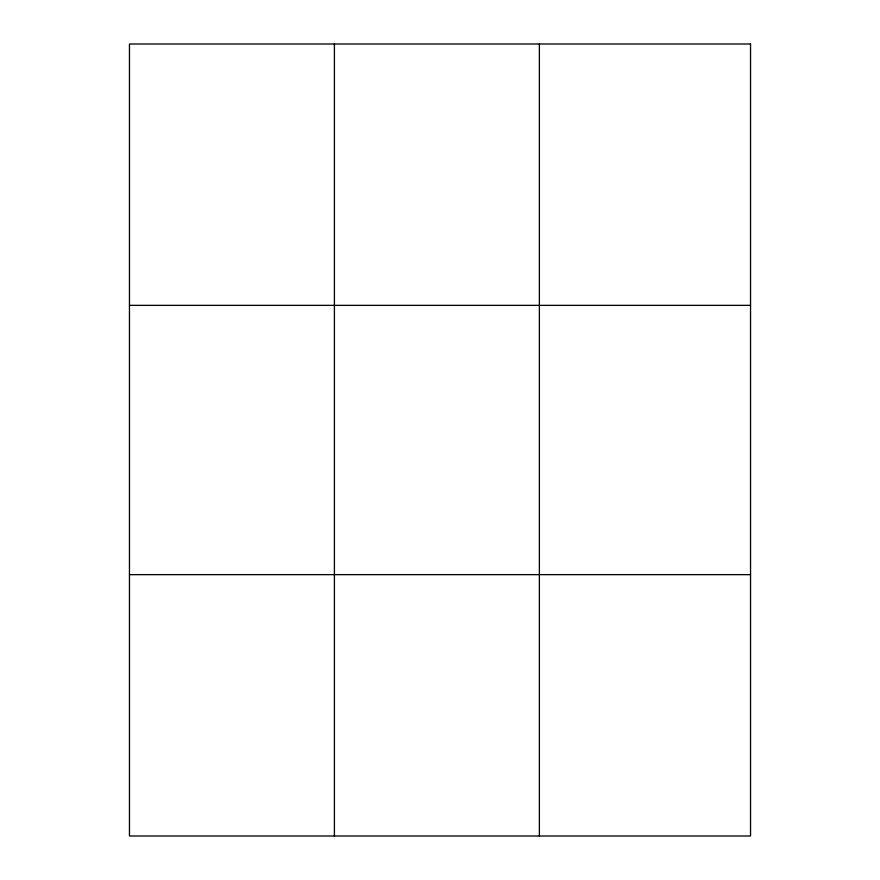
<?xml version="1.0" encoding="UTF-8"?>
<svg xmlns="http://www.w3.org/2000/svg" width="880" height="880" viewBox="0 0 880 880"><rect width="100%" height="100%" fill="white"/><g stroke="black" fill="none" stroke-linecap="round" stroke-linejoin="round"><path stroke-width="1.32" d="M334.411 836L334.411 44M539.374 836L539.374 44M129.459 305.36L750.541 305.36M129.459 574.64L750.541 574.64M750.541 44L750.541 836L129.459 836L129.459 44L750.541 44"/></g></svg>
